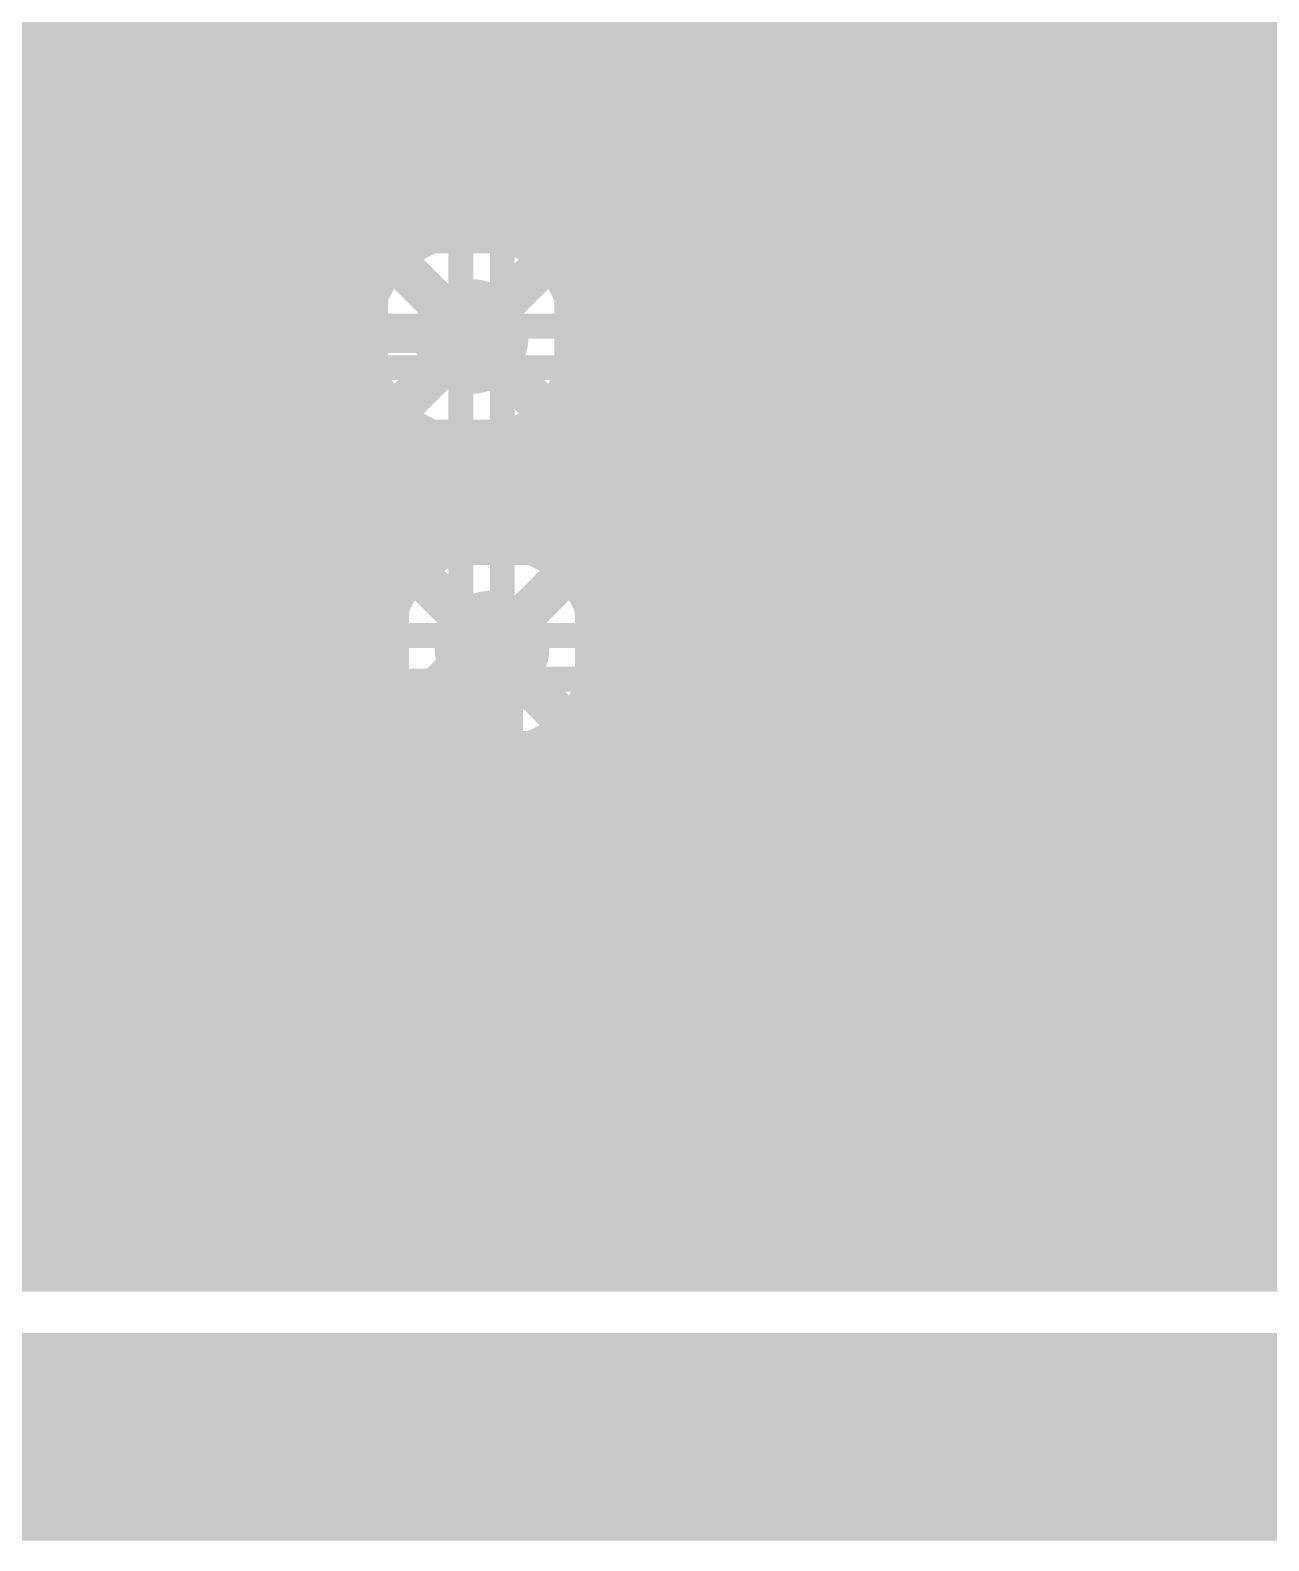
# Model space of a CAD drawing. Extents: x -1 to 119, y -42 to 51.
# Drawn here: x 48.99 to 56.57, y -0.64 to 8.6 of the extents above; entities that cross this region are included whole.
import ezdxf

# ---------------------------------------------------------------- set-up
doc = ezdxf.new("R2010")
doc.units = 0
doc.header["$MEASUREMENT"] = 0
doc.layers.get('0').update_dxf_attribs({"linetype": 'CONTINUOUS'})
for name, color, linetype in [('22-304-0_BOT', 7, 'CONTINUOUS'), ('22-304-0_DRD', 7, 'CONTINUOUS'), ('22-304-0_GND', 6, 'CONTINUOUS'), ('22-304-0_IN1', 4, 'CONTINUOUS'), ('22-304-0_SMT', 5, 'CONTINUOUS'), ('22-304-0_SPT', 10, 'CONTINUOUS'), ('22-304-0_SST', 14, 'CONTINUOUS'), ('22-304-0_TOP', 9, 'CONTINUOUS'), ('THRUHOLE_TAP', 11, 'CONTINUOUS')]:
    doc.layers.add(name, color=color, linetype=linetype)

# ---------------------------------------------------------------- blocks, each defined once
blk = doc.blocks.new('ROUND_60')
at = {"const_width": 0.35052}
blk.add_lwpolyline([(-0.17526, 0, 1), (0.17526, 0, 1)], format="xyb", close=True, dxfattribs=at)
blk = doc.blocks.new('ROUND_64')
at = {"const_width": 0.35052}
blk.add_lwpolyline([(-0.17526, 0, 1), (0.17526, 0, 1)], format="xyb", close=True, dxfattribs=at)
blk = doc.blocks.new('ROUND_57')
at = {"const_width": 0.35052}
blk.add_lwpolyline([(-0.17526, 0, 1), (0.17526, 0, 1)], format="xyb", close=True, dxfattribs=at)
blk = doc.blocks.new('ROUND_81')
at = {"const_width": 0.0635}
blk.add_lwpolyline([(-0.03175, 0, 1), (0.03175, 0, 1)], format="xyb", close=True, dxfattribs=at)
blk = doc.blocks.new('RECTANGLE_6')
blk.add_solid([(0.4064, 0.4826), (0.4064, -0.4826), (-0.4064, 0.4826), (-0.4064, -0.4826)])
blk = doc.blocks.new('RECTANGLE_42')
blk.add_solid([(0.635, 0.3429), (0.635, -0.3429), (-0.635, 0.3429), (-0.635, -0.3429)])
blk = doc.blocks.new('ROUND_87')
at = {"const_width": 0.10033}
blk.add_lwpolyline([(-0.050164, 0, 1), (0.050164, 0, 1)], format="xyb", close=True, dxfattribs=at)

msp = doc.modelspace()

# ---------------------------------------------------------------- linework, layer by layer
at = {"layer": '22-304-0_BOT'}
for points, const_width in [([(116.967, 49.022), (116.967, 1.016), (1.016, 1.016)], 0.254), ([(58.4708, 8.5598), (52.7812, 8.5598), (52.451, 8.89), (48.514, 8.89)], 0.635), ([(52.18176, 8.2423), (48.71974, 8.2423)], 0.254), ([(49.022, 8.2423), (49.022, 2.8067)], 0.254), ([(49.2506, 8.2423), (49.2506, 2.9972)], 0.254), ([(49.4792, 8.2423), (49.4792, 3.2258)], 0.254), ([(49.7078, 8.2423), (49.7078, 3.4544)], 0.254), ([(49.9364, 8.2423), (49.9364, 3.683)], 0.254), ([(50.165, 8.2423), (50.165, 3.9116)], 0.254), ([(50.3936, 8.2423), (50.3936, 4.1402)], 0.254), ([(50.6222, 8.2423), (50.6222, 4.3688)], 0.254), ([(50.8508, 8.2423), (50.8508, 4.5974)], 0.254), ([(51.0794, 8.2423), (51.0794, 7.03072)], 0.254), ([(51.308, 8.2423), (51.308, 7.29488)], 0.254), ([(51.5366, 8.2423), (51.5366, 7.39394)], 0.254), ([(51.7652, 8.2423), (51.7652, 7.40664)], 0.254), ([(51.9938, 8.2423), (51.9938, 7.33806)], 0.254), ([(52.18176, 8.2423), (52.31638, 8.10768)], 0.254), ([(52.2224, 8.20166), (52.2224, 7.15264)], 0.254), ([(52.32146, 8.1026), (48.3362, 8.1026)], 0.254), ([(52.451, 8.001), (52.451, 5.0673)], 0.254), ([(52.6796, 7.91972), (52.6796, 1.016)], 0.254), ([(58.26252, 7.9121), (52.7812, 7.9121)], 0.254), ([(52.9082, 7.9121), (52.9082, 1.016)], 0.254), ([(53.1368, 7.9121), (53.1368, 1.016)], 0.254), ([(53.3654, 7.9121), (53.3654, 1.016)], 0.254), ([(53.594, 7.9121), (53.594, 1.016)], 0.254), ([(53.8226, 7.9121), (53.8226, 1.016)], 0.254), ([(54.0512, 7.9121), (54.0512, 1.016)], 0.254), ([(54.2798, 7.9121), (54.2798, 1.016)], 0.254), ([(54.5084, 7.9121), (54.5084, 1.016)], 0.254), ([(54.737, 7.9121), (54.737, 1.016)], 0.254), ([(54.9656, 7.9121), (54.9656, 1.016)], 0.254), ([(55.1942, 7.9121), (55.1942, 1.016)], 0.254), ([(55.4228, 7.9121), (55.4228, 1.016)], 0.254), ([(55.6514, 7.9121), (55.6514, 1.016)], 0.254), ([(55.88, 7.9121), (55.88, 1.016)], 0.254), ([(56.1086, 7.9121), (56.1086, 1.016)], 0.254), ([(56.3372, 7.9121), (56.3372, 1.016)], 0.254), ([(56.5658, 7.9121), (56.5658, 1.016)], 0.254), ([(61.7728, 7.874), (48.3362, 7.874)], 0.254), ([(61.7728, 7.6454), (48.3362, 7.6454)], 0.254), ([(61.7728, 7.4168), (48.3362, 7.4168)], 0.254), ([(51.18608, 7.1882), (48.3362, 7.1882)], 0.254), ([(61.7728, 7.1882), (52.19192, 7.1882)], 0.254), ([(51.04892, 6.9596), (48.3362, 6.9596)], 0.254), ([(61.7728, 6.9596), (52.32908, 6.9596)], 0.254), ([(51.00828, 6.731), (48.3362, 6.731)], 0.254), ([(61.7728, 6.731), (52.36972, 6.731)], 0.254), ([(51.04892, 6.5024), (48.3362, 6.5024)], 0.254), ([(61.83376, 6.5024), (52.32908, 6.5024)], 0.254), ([(51.0794, 6.42874), (51.0794, 4.826)], 0.254), ([(51.18608, 6.2738), (48.3362, 6.2738)], 0.254), ([(73.68286, 6.2738), (52.19192, 6.2738)], 0.254), ([(52.2224, 6.30936), (52.2224, 5.36956)], 0.254), ([(51.308, 6.16712), (51.308, 5.27812)], 0.254), ([(51.5366, 6.06806), (51.5366, 5.44576)], 0.254), ([(51.9938, 6.12394), (51.9938, 5.48132)], 0.254), ([(73.45426, 6.0452), (48.3362, 6.0452)], 0.254), ([(51.7652, 6.05536), (51.7652, 5.50418)], 0.254), ([(73.22566, 5.8166), (48.3362, 5.8166)], 0.254), ([(72.99706, 5.588), (48.3362, 5.588)], 0.254), ([(51.39436, 5.3594), (48.3362, 5.3594)], 0.254), ([(61.46546, 5.3594), (52.23764, 5.3594)], 0.254), ([(51.20894, 5.1308), (48.3362, 5.1308)], 0.254), ([(61.20638, 5.1308), (52.42306, 5.1308)], 0.254), ([(51.816, 4.826), (49.276, 2.286), (33.18002, 2.286), (31.65602, 3.81)], 0.381), ([(51.14036, 4.9022), (48.3362, 4.9022)], 0.254), ([(51.13782, 4.88442), (49.0601, 2.8067)], 0.254), ([(61.0616, 4.9022), (52.49164, 4.9022)], 0.254), ([(50.927, 4.6736), (48.3362, 4.6736)], 0.254), ([(60.9854, 4.6736), (52.47894, 4.6736)], 0.254), ([(52.451, 4.58216), (52.451, 1.016)], 0.254), ([(50.6984, 4.445), (48.3362, 4.445)], 0.254), ([(60.96, 4.445), (52.37988, 4.445)], 0.254), ([(50.4698, 4.2164), (48.3362, 4.2164)], 0.254), ([(60.9854, 4.2164), (52.11572, 4.2164)], 0.254), ([(52.2224, 4.2799), (52.2224, 1.016)], 0.254), ([(51.87442, 4.14782), (49.64938, 1.92278)], 0.254), ([(51.9938, 4.16814), (51.9938, 1.016)], 0.254), ([(51.7652, 4.0386), (51.7652, 1.016)], 0.254), ([(50.2412, 3.9878), (48.3362, 3.9878)], 0.254), ([(61.0616, 3.9878), (51.7144, 3.9878)], 0.254), ([(50.0126, 3.7592), (48.3362, 3.7592)], 0.254), ([(61.20638, 3.7592), (51.4858, 3.7592)], 0.254), ([(51.5366, 3.81), (51.5366, 1.016)], 0.254), ([(51.308, 3.5814), (51.308, 1.016)], 0.254), ([(49.784, 3.5306), (48.3108, 3.5306)], 0.254), ([(61.46546, 3.5306), (51.2572, 3.5306)], 0.254), ([(49.5554, 3.302), (48.13046, 3.302)], 0.254), ([(94.2975, 3.302), (51.0286, 3.302)], 0.254), ([(51.0794, 3.3528), (51.0794, 1.016)], 0.254), ([(50.8508, 3.1242), (50.8508, 1.016)], 0.254), ([(49.3268, 3.0734), (34.44494, 3.0734)], 0.254), ([(94.46006, 3.0734), (50.8, 3.0734)], 0.254), ([(49.0982, 2.8448), (34.1376, 2.8448)], 0.254), ([(94.7674, 2.8448), (50.5714, 2.8448)], 0.254), ([(50.6222, 2.8956), (50.6222, 1.016)], 0.254), ([(49.0601, 2.8067), (34.05378, 2.8067)], 0.254), ([(50.3936, 2.667), (50.3936, 1.016)], 0.254), ([(110.00232, 2.6162), (50.3428, 2.6162)], 0.254), ([(110.1979, 2.3876), (50.1142, 2.3876)], 0.254), ([(50.165, 2.4384), (50.165, 1.016)], 0.254), ([(49.9364, 2.2098), (49.9364, 1.016)], 0.254), ([(110.43158, 2.159), (49.8856, 2.159)], 0.254), ([(110.70844, 1.9304), (49.657, 1.9304)], 0.254), ([(49.7078, 1.9812), (49.7078, 1.016)], 0.254), ([(49.276, 1.7653), (33.18002, 1.7653)], 0.254), ([(49.022, 1.7653), (49.022, 1.016)], 0.254), ([(49.2506, 1.7653), (49.2506, 1.016)], 0.254), ([(49.4792, 1.80594), (49.4792, 1.016)], 0.254), ([(111.05134, 1.7018), (6.9469, 1.7018)], 0.254), ([(111.506, 1.4732), (6.49224, 1.4732)], 0.254), ([(112.24768, 1.2446), (5.75056, 1.2446)], 0.254)]:
    msp.add_lwpolyline(points, dxfattribs=dict(at, const_width=const_width))
at = {"layer": '22-304-0_BOT', "const_width": 0.254}
for points in [[(52.324, 8.1026, 0.1989124), (52.7812, 7.91322)], [(51.689, 7.41172, 0.4142136), (51.00828, 6.731)], [(52.36972, 6.731, 0.4142136), (51.689, 7.41172)], [(51.00828, 6.731, 0.4142136), (51.689, 6.05028)], [(51.689, 6.05028, 0.4142136), (52.36972, 6.731)], [(51.816, 5.50672, 0.3892639), (51.13782, 4.88442)], [(52.49672, 4.826, 0.4142136), (51.816, 5.50672)], [(51.87442, 4.14782, 0.3892639), (52.49672, 4.826)], [(49.276, 1.7653, 0.1989117), (49.64419, 1.91781)], [(49.276, 1.7653, 0.1989117), (49.64419, 1.91781)]]:
    msp.add_lwpolyline(points, format="xyb", dxfattribs=at)
at = {"layer": '22-304-0_DRD'}
for points, const_width in [([(117.99062, 0), (0, 0), (0, 50.06086), (117.99062, 50.06086), (117.99062, 0)], 1.27), ([(49.149, 8.255), (47.879, 9.525)], 0.254), ([(49.149, 8.255), (49.149, 9.525)], 0.254), ([(47.879, 8.255), (49.149, 8.255)], 0.254), ([(51.054, 7.366), (51.054, 6.096)], 0.254), ([(52.324, 7.366), (51.054, 7.366)], 0.254), ([(52.324, 7.366), (51.054, 6.096)], 0.254), ([(52.324, 6.096), (51.054, 7.366)], 0.254), ([(52.324, 6.096), (52.324, 7.366)], 0.254), ([(51.054, 6.096), (52.324, 6.096)], 0.254), ([(51.181, 5.461), (51.181, 4.191)], 0.254), ([(52.451, 5.461), (51.181, 5.461)], 0.254), ([(52.451, 5.461), (51.181, 4.191)], 0.254), ([(52.451, 4.191), (51.181, 5.461)], 0.254), ([(52.451, 4.191), (52.451, 5.461)], 0.254), ([(54.356, 5.4102), (54.356, 4.1402)], 0.254), ([(55.626, 5.4102), (54.356, 5.4102)], 0.254), ([(55.626, 5.4102), (54.356, 4.1402)], 0.254), ([(55.626, 4.1402), (54.356, 5.4102)], 0.254), ([(55.626, 4.1402), (55.626, 5.4102)], 0.254), ([(51.181, 4.191), (52.451, 4.191)], 0.254), ([(54.356, 4.1402), (55.626, 4.1402)], 0.254)]:
    msp.add_lwpolyline(points, dxfattribs=dict(at, const_width=const_width))
at = {"layer": '22-304-0_GND', "const_width": 1.27}
msp.add_lwpolyline([(117.99062, 0), (0, 0), (0, 50.06086), (117.99062, 50.06086), (117.99062, 0)], dxfattribs=at)
at = {"layer": '22-304-0_IN1'}
for points, const_width in [([(56.2864, 19.73326), (56.2864, 1.27)], 0.254), ([(56.0578, 19.50466), (56.0578, 1.27)], 0.254), ([(55.8292, 19.27606), (55.8292, 1.27)], 0.254), ([(55.6006, 19.06524), (55.6006, 5.07492)], 0.254), ([(56.515, 18.93316), (56.515, 1.27)], 0.254), ([(53.5432, 17.68602), (53.5432, 1.27)], 0.254), ([(53.3146, 17.56156), (53.3146, 1.27)], 0.254), ([(53.7718, 17.56664), (53.7718, 1.27)], 0.254), ([(54.0004, 17.50822), (54.0004, 1.27)], 0.254), ([(53.086, 17.42186), (53.086, 1.27)], 0.254), ([(52.8574, 17.19326), (52.8574, 1.27)], 0.254), ([(52.6288, 16.96466), (52.6288, 1.27)], 0.254), ([(52.4002, 16.73606), (52.4002, 5.17398)], 0.254), ([(52.1716, 16.50746), (52.1716, 7.20852)], 0.254), ([(51.2572, 16.3322), (51.2572, 7.25678)], 0.254), ([(51.4858, 16.3322), (51.4858, 7.3787)], 0.254), ([(51.7144, 16.3322), (51.7144, 7.40918)], 0.254), ([(51.943, 16.34998), (51.943, 7.36092)], 0.254), ([(49.1998, 15.21206), (49.1998, 7.1628)], 0.254), ([(49.4284, 14.98346), (49.4284, 7.1628)], 0.254), ([(49.657, 14.75486), (49.657, 7.1628)], 0.254), ([(51.0286, 14.30274), (51.0286, 7.1628)], 0.254), ([(49.8856, 14.18336), (49.8856, 7.1628)], 0.254), ([(50.8, 14.04112), (50.8, 7.1628)], 0.254), ([(50.1142, 13.99794), (50.1142, 7.1628)], 0.254), ([(50.3428, 13.92936), (50.3428, 7.1628)], 0.254), ([(50.5714, 13.94206), (50.5714, 7.1628)], 0.254), ([(54.229, 10.29716), (54.229, 1.27)], 0.254), ([(55.372, 10.08888), (55.372, 5.33908)], 0.254), ([(54.4576, 9.9949), (54.4576, 5.19684)], 0.254), ([(54.6862, 9.88314), (54.6862, 5.38226)], 0.254), ([(54.9148, 9.86282), (54.9148, 5.45084)], 0.254), ([(55.1434, 9.92124), (55.1434, 5.43814)], 0.254), ([(57.79008, 8.5852), (49.12106, 8.5852)], 0.254), ([(48.9712, 8.38708), (48.9712, 7.1628)], 0.254), ([(57.82056, 8.3566), (48.93564, 8.3566)], 0.254), ([(57.94502, 8.128), (47.42688, 8.128)], 0.254), ([(58.30824, 7.8994), (47.76978, 7.8994)], 0.254), ([(75.8698, 7.6708), (48.0568, 7.6708)], 0.254), ([(24.892, 6.858), (30.861, 6.858), (31.496, 6.223), (33.274, 6.223), (33.655, 6.604), (34.798, 6.604), (35.179, 6.223), (36.449, 6.223), (36.83, 6.604), (36.83, 6.731), (37.592, 7.493), (47.625, 7.493), (48.387, 6.731), (51.689, 6.731)], 0.2032), ([(75.8698, 7.4422), (48.2854, 7.4422)], 0.254), ([(51.20894, 7.2136), (48.514, 7.2136)], 0.254), ([(75.8698, 7.2136), (52.16652, 7.2136)], 0.254), ([(51.16322, 7.1628), (48.5648, 7.1628)], 0.254), ([(75.8698, 6.985), (52.31892, 6.985)], 0.254), ([(75.8698, 6.7564), (52.36718, 6.7564)], 0.254), ([(75.8698, 6.5278), (52.3367, 6.5278)], 0.254), ([(51.16322, 6.2992), (48.387, 6.2992)], 0.254), ([(48.9712, 6.2992), (48.9712, 1.27)], 0.254), ([(49.1998, 6.2992), (49.1998, 1.27)], 0.254), ([(49.4284, 6.2992), (49.4284, 1.27)], 0.254), ([(49.657, 6.2992), (49.657, 1.27)], 0.254), ([(49.8856, 6.2992), (49.8856, 1.27)], 0.254), ([(50.1142, 6.2992), (50.1142, 1.27)], 0.254), ([(50.3428, 6.2992), (50.3428, 1.27)], 0.254), ([(50.5714, 6.2992), (50.5714, 1.27)], 0.254), ([(50.8, 6.2992), (50.8, 1.27)], 0.254), ([(51.0286, 6.2992), (51.0286, 1.27)], 0.254), ([(52.1716, 6.25094), (52.1716, 5.40512)], 0.254), ([(75.8698, 6.2992), (52.21478, 6.2992)], 0.254), ([(51.2572, 6.20522), (51.2572, 5.21208)], 0.254), ([(51.52644, 6.0706), (47.60976, 6.0706)], 0.254), ([(51.4858, 6.08076), (51.4858, 5.42036)], 0.254), ([(75.8698, 6.0706), (51.84902, 6.0706)], 0.254), ([(51.943, 6.10108), (51.943, 5.49402)], 0.254), ([(51.7144, 6.05028), (51.7144, 5.49656)], 0.254), ([(75.8698, 5.842), (47.44212, 5.842)], 0.254), ([(75.8698, 5.6134), (38.70452, 5.6134)], 0.254), ([(51.42738, 5.3848), (34.79292, 5.3848)], 0.254), ([(54.68874, 5.3848), (52.20208, 5.3848)], 0.254), ([(61.50864, 5.3848), (55.29072, 5.3848)], 0.254), ([(51.22164, 5.1562), (7.0739, 5.1562)], 0.254), ([(54.42712, 5.1562), (52.41036, 5.1562)], 0.254), ([(61.2267, 5.1562), (55.55488, 5.1562)], 0.254), ([(51.1429, 4.9276), (47.28972, 4.9276)], 0.254), ([(54.32806, 4.9276), (52.48656, 4.9276)], 0.254), ([(61.0743, 4.9276), (55.65394, 4.9276)], 0.254), ([(51.14798, 4.699), (47.55388, 4.699)], 0.254), ([(54.31536, 4.699), (52.48402, 4.699)], 0.254), ([(60.99048, 4.699), (55.66664, 4.699)], 0.254), ([(51.23688, 4.4704), (47.65294, 4.4704)], 0.254), ([(51.2572, 4.43738), (51.2572, 1.27)], 0.254), ([(54.38394, 4.4704), (52.39512, 4.4704)], 0.254), ([(52.4002, 4.47802), (52.4002, 1.27)], 0.254), ([(58.25744, 4.4704), (55.59806, 4.4704)], 0.254), ([(55.6006, 4.47294), (55.6006, 1.27)], 0.254), ([(54.4576, 4.35356), (54.4576, 1.27)], 0.254), ([(51.46802, 4.2418), (47.66564, 4.2418)], 0.254), ([(51.4858, 4.23164), (51.4858, 1.27)], 0.254), ([(54.56936, 4.2418), (52.16398, 4.2418)], 0.254), ([(52.1716, 4.24688), (52.1716, 1.27)], 0.254), ([(57.89422, 4.2418), (55.41264, 4.2418)], 0.254), ([(51.7144, 4.1529), (51.7144, 1.27)], 0.254), ([(51.943, 4.15798), (51.943, 1.27)], 0.254), ([(54.6862, 4.16814), (54.6862, 1.27)], 0.254), ([(55.372, 4.21132), (55.372, 1.27)], 0.254), ([(54.9148, 4.09956), (54.9148, 1.27)], 0.254), ([(55.1434, 4.11226), (55.1434, 1.27)], 0.254), ([(57.76976, 4.0132), (47.59706, 4.0132)], 0.254), ([(57.73928, 3.7846), (47.41164, 3.7846)], 0.254), ([(57.79008, 3.556), (34.70402, 3.556)], 0.254), ([(57.93994, 3.3274), (34.6202, 3.3274)], 0.254), ([(94.4372, 3.0988), (34.4678, 3.0988)], 0.254), ([(94.71914, 2.8702), (34.18586, 2.8702)], 0.254), ([(116.967, 2.6416), (9.30402, 2.6416)], 0.254), ([(116.967, 2.413), (1.651, 2.413)], 0.254), ([(116.967, 2.1844), (1.651, 2.1844)], 0.254), ([(116.967, 1.9558), (1.651, 1.9558)], 0.254), ([(116.967, 1.7272), (1.651, 1.7272)], 0.254), ([(116.967, 1.4986), (1.651, 1.4986)], 0.254), ([(116.967, 1.27), (1.651, 1.27)], 0.254)]:
    msp.add_lwpolyline(points, dxfattribs=dict(at, const_width=const_width))
at = {"layer": '22-304-0_IN1', "const_width": 0.254}
for points in [[(48.514, 8.20928, 0.4142136), (49.19472, 8.89)], [(51.689, 7.41172, 0.2244678), (51.16294, 7.16302)], [(52.36972, 6.731, 0.4142136), (51.689, 7.41172)], [(51.689, 6.05028, 0.4142136), (52.36972, 6.731)], [(51.16322, 6.2992, 0.2244669), (51.689, 6.05064)], [(51.816, 5.50672, 0.4142136), (51.13528, 4.826)], [(52.49672, 4.826, 0.4142136), (51.816, 5.50672)], [(54.991, 5.45592, 0.4142136), (54.31028, 4.7752)], [(55.67172, 4.7752, 0.4142136), (54.991, 5.45592)], [(51.13528, 4.826, 0.4142136), (51.816, 4.14528)], [(51.816, 4.14528, 0.4142136), (52.49672, 4.826)], [(54.31028, 4.7752, 0.4142136), (54.991, 4.09448)], [(54.991, 4.09448, 0.4142136), (55.67172, 4.7752)]]:
    msp.add_lwpolyline(points, format="xyb", dxfattribs=at)
at = {"layer": '22-304-0_SST', "const_width": 0.1524}
for points in [[(48.7045, 6.7945), (51.6255, 6.7945), (51.6255, 8.4328), (48.7045, 8.4328), (48.7045, 6.7945)], [(51.8795, 6.7945), (54.8005, 6.7945), (54.8005, 8.4328), (51.8795, 8.4328), (51.8795, 6.7945)], [(59.2328, 8.255), (59.4614, 8.255), (59.4614, 5.08), (54.9148, 5.08), (54.9148, 8.255), (59.2328, 8.255)], [(52.14366, 7.6454), (52.49926, 7.6454), (52.6161, 7.81558), (52.6161, 7.98576), (52.49926, 8.1534), (52.14366, 8.1534), (52.14366, 7.1374)], [(53.4543, 7.47776), (52.98186, 7.47776), (53.21808, 8.1534), (53.33746, 8.1534), (53.33746, 7.1374)], [(54.23408, 7.6454), (54.2925, 7.81558), (54.2925, 7.98576), (54.23408, 8.1534), (53.87848, 8.1534), (53.82006, 7.98576), (53.82006, 7.81558), (53.87848, 7.6454), (54.23408, 7.6454), (54.2925, 7.47776), (54.2925, 7.30758), (54.23408, 7.1374), (53.87848, 7.1374), (53.82006, 7.30758), (53.82006, 7.47776), (53.87848, 7.6454)], [(52.4383, 7.6454), (52.6161, 7.1374)], [(51.6255, 6.5405), (48.7045, 6.5405), (48.7045, 4.9022), (51.6255, 4.9022), (51.6255, 6.5405)], [(54.8005, 6.5405), (51.8795, 6.5405), (51.8795, 4.9022), (54.8005, 4.9022), (54.8005, 6.5405)], [(52.24272, 5.64642), (52.59832, 5.64642), (52.71516, 5.81406), (52.71516, 5.98424), (52.59832, 6.15442), (52.24272, 6.15442), (52.24272, 5.13842)], [(53.55336, 5.47624), (53.08092, 5.47624), (53.31714, 6.15442), (53.43652, 6.15442), (53.43652, 5.13842)], [(53.91912, 5.30606), (54.03596, 5.13842), (54.27472, 5.13842), (54.39156, 5.30606), (54.39156, 5.47624), (54.15534, 5.81406), (54.39156, 6.15442), (53.91912, 6.15442)], [(52.53736, 5.64642), (52.71516, 5.13842)], [(48.7045, 2.9845), (51.6255, 2.9845), (51.6255, 4.6228), (48.7045, 4.6228), (48.7045, 2.9845)], [(54.8005, 4.6355), (51.8795, 4.6355), (51.8795, 2.9972), (54.8005, 2.9972), (54.8005, 4.6355)], [(57.9755, 4.6355), (55.0545, 4.6355), (55.0545, 2.9972), (57.9755, 2.9972), (57.9755, 4.6355)], [(49.09566, 2.1844), (49.45126, 2.1844), (49.5681, 2.35458), (49.5681, 2.52476), (49.45126, 2.6924), (49.09566, 2.6924), (49.09566, 1.6764)], [(50.4063, 2.01676), (49.93386, 2.01676), (50.17008, 2.6924), (50.28946, 2.6924), (50.28946, 1.6764)], [(51.2445, 2.01676), (50.77206, 2.01676), (51.00828, 2.6924), (51.12766, 2.6924), (51.12766, 1.6764)], [(52.24272, 2.09042), (52.59832, 2.09042), (52.71516, 2.25806), (52.71516, 2.42824), (52.59832, 2.59842), (52.24272, 2.59842), (52.24272, 1.58242)], [(53.55336, 1.92024), (53.08092, 1.92024), (53.31714, 2.59842), (53.43652, 2.59842), (53.43652, 1.58242)], [(53.97754, 2.09042), (54.33314, 2.09042), (54.39156, 1.92024), (54.39156, 1.75006), (54.33314, 1.58242), (53.97754, 1.58242), (53.91912, 1.75006), (53.91912, 1.92024), (54.15534, 2.59842)], [(49.3903, 2.1844), (49.5681, 1.6764)], [(52.53736, 2.09042), (52.71516, 1.58242)]]:
    msp.add_lwpolyline(points, dxfattribs=at)
at = {"layer": '22-304-0_TOP'}
for points, const_width in [([(49.4538, 9.525), (49.149, 9.525), (48.514, 8.89), (48.514, 4.699), (49.403, 3.81), (49.4538, 3.81), (48.6918, 3.048), (40.767, 3.048), (39.878, 3.937), (39.878, 4.064)], 0.635), ([(64.04102, 4.445), (64.04102, 5.04698), (63.246, 5.842), (60.96, 5.842), (59.944, 4.826), (57.404, 4.826), (57.15, 5.08), (57.15, 8.001), (56.515, 8.636), (53.086, 8.636), (52.6288, 9.0932), (52.6288, 9.525)], 0.381), ([(49.4538, 7.62), (49.4538, 7.5692), (49.4538, 5.715)], 0.381), ([(52.6288, 7.62), (50.8762, 7.62)], 0.381), ([(55.88, 7.62), (54.0512, 7.62)], 0.381), ([(49.4538, 7.5692), (49.4538, 5.715)], 0.381), ([(51.689, 6.731), (50.292, 6.731), (49.4538, 7.5692)], 0.2032), ([(54.0512, 5.715), (54.0512, 6.0452), (54.6608, 6.6548), (55.88, 6.6548)], 0.254), ([(52.6288, 5.715), (50.8762, 5.715)], 0.381), ([(54.991, 4.7752), (54.0512, 5.715)], 0.254), ([(55.88, 5.715), (55.8038, 5.6388), (55.8038, 3.81)], 0.381), ([(103.505, 2.4638), (103.3018, 2.4638), (102.362, 1.524), (8.47598, 1.524), (4.99872, 4.99872)], 1.27), ([(50.8762, 3.81), (51.816, 3.81), (51.816, 4.826)], 0.381), ([(52.6288, 3.81), (51.816, 3.81), (50.8762, 3.81)], 0.381), ([(55.8038, 3.81), (54.0512, 3.81)], 0.381)]:
    msp.add_lwpolyline(points, dxfattribs=dict(at, const_width=const_width))

# ---------------------------------------------------------------- block references
at = {"layer": '22-304-0_BOT'}
for name, p in [('ROUND_60', (51.689, 6.731)), ('ROUND_60', (51.816, 4.826)), ('ROUND_64', (54.991, 4.7752))]:
    msp.add_blockref(name, p, dxfattribs=at)
at = {"layer": '22-304-0_GND'}
for name, p in [('ROUND_57', (51.689, 6.731)), ('ROUND_57', (51.816, 4.826)), ('ROUND_81', (54.991, 4.7752))]:
    msp.add_blockref(name, p, dxfattribs=at)
at = {"layer": '22-304-0_IN1'}
for name, p in [('ROUND_60', (51.689, 6.731)), ('ROUND_60', (51.816, 4.826)), ('ROUND_64', (54.991, 4.7752))]:
    msp.add_blockref(name, p, dxfattribs=at)
at = {"layer": '22-304-0_SMT'}
for name, p in [('RECTANGLE_6', (49.4538, 7.62)), ('RECTANGLE_6', (50.8762, 7.62)), ('RECTANGLE_6', (52.6288, 7.62)), ('RECTANGLE_6', (54.0512, 7.62)), ('RECTANGLE_42', (55.88, 7.62)), ('RECTANGLE_42', (55.88, 6.6548)), ('RECTANGLE_6', (49.4538, 5.715)), ('RECTANGLE_6', (50.8762, 5.715)), ('RECTANGLE_6', (52.6288, 5.715)), ('RECTANGLE_6', (54.0512, 5.715)), ('RECTANGLE_42', (55.88, 5.715)), ('RECTANGLE_6', (49.4538, 3.81)), ('RECTANGLE_6', (50.8762, 3.81)), ('RECTANGLE_6', (52.6288, 3.81)), ('RECTANGLE_6', (54.0512, 3.81)), ('RECTANGLE_6', (55.8038, 3.81))]:
    msp.add_blockref(name, p, dxfattribs=at)
at = {"layer": '22-304-0_SPT'}
for name, p in [('RECTANGLE_6', (49.4538, 7.62)), ('RECTANGLE_6', (50.8762, 7.62)), ('RECTANGLE_6', (52.6288, 7.62)), ('RECTANGLE_6', (54.0512, 7.62)), ('RECTANGLE_42', (55.88, 7.62)), ('RECTANGLE_42', (55.88, 6.6548)), ('RECTANGLE_6', (49.4538, 5.715)), ('RECTANGLE_6', (50.8762, 5.715)), ('RECTANGLE_6', (52.6288, 5.715)), ('RECTANGLE_6', (54.0512, 5.715)), ('RECTANGLE_42', (55.88, 5.715)), ('RECTANGLE_6', (49.4538, 3.81)), ('RECTANGLE_6', (50.8762, 3.81)), ('RECTANGLE_6', (52.6288, 3.81)), ('RECTANGLE_6', (54.0512, 3.81)), ('RECTANGLE_6', (55.8038, 3.81))]:
    msp.add_blockref(name, p, dxfattribs=at)
at = {"layer": '22-304-0_TOP'}
for name, p in [('RECTANGLE_6', (49.4538, 7.62)), ('RECTANGLE_6', (50.8762, 7.62)), ('RECTANGLE_6', (52.6288, 7.62)), ('RECTANGLE_6', (54.0512, 7.62)), ('RECTANGLE_42', (55.88, 7.62)), ('ROUND_60', (51.689, 6.731)), ('RECTANGLE_42', (55.88, 6.6548)), ('RECTANGLE_6', (49.4538, 5.715)), ('RECTANGLE_6', (50.8762, 5.715)), ('RECTANGLE_6', (52.6288, 5.715)), ('RECTANGLE_6', (54.0512, 5.715)), ('RECTANGLE_42', (55.88, 5.715)), ('ROUND_60', (51.816, 4.826)), ('ROUND_60', (54.991, 4.7752)), ('RECTANGLE_6', (49.4538, 3.81)), ('RECTANGLE_6', (50.8762, 3.81)), ('RECTANGLE_6', (52.6288, 3.81)), ('RECTANGLE_6', (54.0512, 3.81)), ('RECTANGLE_6', (55.8038, 3.81))]:
    msp.add_blockref(name, p, dxfattribs=at)
at = {"layer": 'THRUHOLE_TAP'}
for p in [(51.689, 6.731), (51.816, 4.826), (54.991, 4.7752)]:
    msp.add_blockref('ROUND_87', p, dxfattribs=at)

doc.saveas('drawing.dxf')
